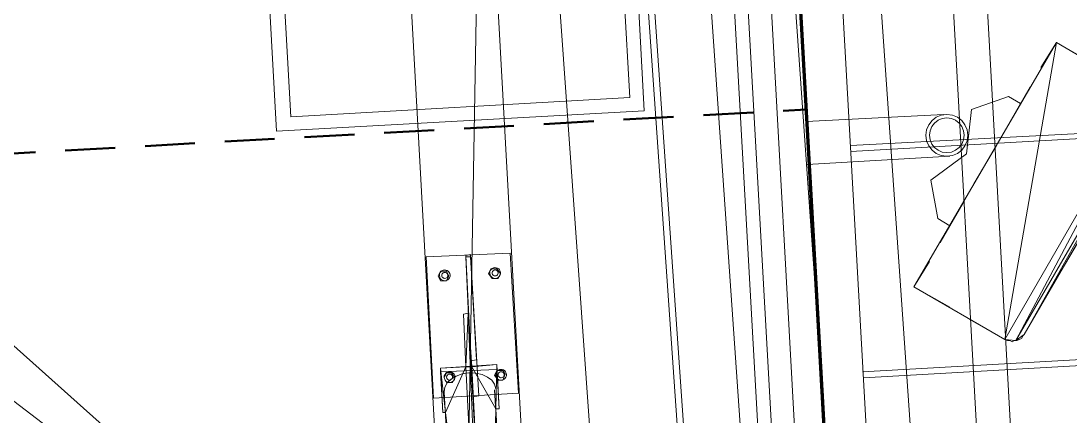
# Paper-space layout '01 Roof Support Layout' of a CAD drawing. Header units: millimetres. Extents: x 5 to 415, y 5 to 292.
# Drawn here: x 225.7 to 278.2, y 90.3 to 110.1 of the extents above; entities that cross this region are included whole.
import ezdxf

# ---------------------------------------------------------------- set-up
doc = ezdxf.new("R2010")
doc.units = ezdxf.units.MM
doc.linetypes.add('DASHED_REVIEW', pattern=[4, 2.5, -1.5])
for name, color, linetype in [('EMBEDDED_BEAMS', 7, 'Continuous'), ('EXISTING', 7, 'Continuous'), ('LOAD_BEARING_WALLS', 7, 'Continuous'), ('PROPOSED', 7, 'Continuous')]:
    doc.layers.add(name, color=color, linetype=linetype)

# ---------------------------------------------------------------- blocks, each defined once
blk = doc.blocks.new('SHEET_01')
at = {"layer": 'EMBEDDED_BEAMS', "color": 7, "linetype": 'DASHED_REVIEW', "lineweight": 50}
blk.add_line((88.1, 95.84), (264.98, 105.62), dxfattribs=at)
at = {"layer": 'EXISTING', "color": 254, "linetype": 'Continuous', "lineweight": 13}
for p, q in [((272.12, 62.3), (258.5, 257.42)), ((267.56, 66.26), (254.54, 252.92)), ((260.24, 69.98), (247.76, 248.18)), ((263.06, 70.22), (250.58, 248.36)), ((266.42, 248.18), (277.28, 52.58)), ((264.86, 246.38), (275.48, 54.2)), ((247.7, 245.06), (259.7, 73.1)), ((243.32, 242.12), (255.2, 74.72)), ((259.64, 240.56), (269.66, 59.42)), ((257.6, 238.28), (267.38, 61.4)), ((256.28, 236.78), (265.88, 62.78)), ((255.14, 235.58), (264.68, 63.86)), ((254.48, 234.8), (263.96, 64.52)), ((247.7, 65.96), (248.72, 125.66)), ((248.72, 125.66), (252.02, 66.2)), ((244.4, 125.42), (247.7, 65.96)), ((247.7, 65.96), (244.4, 125.42)), ((255.86, 123.92), (256.88, 105.56)), ((255.2, 123.2), (256.16, 106.22)), ((238.46, 104.54), (237.44, 122.9)), ((239.18, 105.26), (238.22, 122.24)), ((207.62, 109.58), (246.92, 74.48)), ((246.92, 74.48), (207.62, 109.58)), ((246.92, 74.48), (201.5, 109.22)), ((277.52, 108.98), (270.38, 96.74)), ((274.94, 94.1), (277.52, 108.98)), ((277.52, 108.98), (282.02, 106.4)), ((282.02, 106.4), (277.52, 108.98)), ((256.16, 106.22), (239.18, 105.26)), ((282.02, 106.4), (274.94, 94.1)), ((275.48, 94.04), (282.02, 106.4)), ((282.38, 105.92), (275.48, 94.04)), ((275.9, 94.34), (282.38, 105.92)), ((256.88, 105.56), (238.46, 104.54)), ((271.88, 105.38), (264.98, 105.02)), ((271.288, 105.072), (271.123, 104.86)), ((271.5, 105.237), (271.288, 105.072)), ((271.591, 105.081), (271.415, 104.945)), ((271.751, 105.342), (271.5, 105.237)), ((271.799, 105.169), (271.591, 105.081)), ((272.03, 105.38), (271.751, 105.342)), ((272.03, 105.2), (271.799, 105.169)), ((272.309, 105.342), (272.03, 105.38)), ((272.261, 105.169), (272.03, 105.2)), ((272.469, 105.081), (272.261, 105.169)), ((272.56, 105.237), (272.309, 105.342)), ((272.645, 104.945), (272.469, 105.081)), ((272.772, 105.072), (272.56, 105.237)), ((272.937, 104.86), (272.772, 105.072)), ((282.32, 105.44), (275.9, 94.34)), ((275.9, 94.34), (282.32, 105.44)), ((271.018, 104.609), (270.98, 104.33)), ((271.123, 104.86), (271.018, 104.609)), ((271.191, 104.561), (271.16, 104.33)), ((271.279, 104.769), (271.191, 104.561)), ((271.415, 104.945), (271.279, 104.769)), ((272.781, 104.769), (272.645, 104.945)), ((272.869, 104.561), (272.781, 104.769)), ((272.9, 104.33), (272.869, 104.561)), ((273.042, 104.609), (272.937, 104.86)), ((273.08, 104.33), (273.042, 104.609)), ((279.92, 104.48), (267.2, 103.82)), ((279.92, 104.24), (267.2, 103.52)), ((270.98, 104.33), (271.018, 104.051)), ((271.018, 104.051), (271.123, 103.8)), ((271.16, 104.33), (271.191, 104.099)), ((271.191, 104.099), (271.279, 103.891)), ((272.781, 103.891), (272.869, 104.099)), ((272.869, 104.099), (272.9, 104.33)), ((272.937, 103.8), (273.042, 104.051)), ((273.042, 104.051), (273.08, 104.33)), ((271.123, 103.8), (271.288, 103.588)), ((271.279, 103.891), (271.415, 103.715)), ((271.288, 103.588), (271.5, 103.423)), ((271.415, 103.715), (271.591, 103.579)), ((271.591, 103.579), (271.799, 103.491)), ((271.799, 103.491), (272.03, 103.46)), ((272.03, 103.46), (272.261, 103.491)), ((272.261, 103.491), (272.469, 103.579)), ((272.469, 103.579), (272.645, 103.715)), ((272.56, 103.423), (272.772, 103.588)), ((272.645, 103.715), (272.781, 103.891)), ((272.772, 103.588), (272.937, 103.8)), ((272.18, 103.28), (265.04, 102.86)), ((271.5, 103.423), (271.751, 103.318)), ((271.751, 103.318), (272.03, 103.28)), ((272.03, 103.28), (272.309, 103.318)), ((272.309, 103.318), (272.56, 103.423)), ((245.96, 98.24), (250.16, 98.42)), ((246.32, 91.16), (245.96, 98.24)), ((247.94, 98.3), (248.18, 98.36)), ((248.3, 91.22), (247.94, 98.3)), ((247.94, 98.24), (248.18, 98.24)), ((248.18, 93.02), (247.94, 98.24)), ((248.18, 98.36), (248.6, 91.28)), ((248.18, 98.24), (248.48, 93.08)), ((250.16, 98.42), (250.58, 91.4)), ((246.68, 97.52), (246.56, 97.28)), ((246.56, 97.28), (246.68, 97.04)), ((246.626, 97.367), (246.62, 97.295)), ((246.62, 97.295), (246.634, 97.224)), ((246.65, 97.433), (246.626, 97.367)), ((246.634, 97.224), (246.665, 97.161)), ((246.689, 97.49), (246.65, 97.433)), ((246.98, 97.52), (246.68, 97.52)), ((246.741, 97.535), (246.689, 97.49)), ((246.746, 97.353), (246.74, 97.314)), ((246.743, 97.342), (246.74, 97.302)), ((246.74, 97.314), (246.744, 97.275)), ((246.74, 97.302), (246.748, 97.262)), ((246.804, 97.566), (246.741, 97.535)), ((246.756, 97.378), (246.743, 97.342)), ((246.744, 97.275), (246.758, 97.239)), ((246.763, 97.39), (246.746, 97.353)), ((246.748, 97.262), (246.765, 97.227)), ((246.778, 97.41), (246.756, 97.378)), ((246.758, 97.239), (246.78, 97.208)), ((246.788, 97.42), (246.763, 97.39)), ((246.765, 97.227), (246.79, 97.198)), ((246.807, 97.435), (246.778, 97.41)), ((246.78, 97.208), (246.81, 97.183)), ((246.819, 97.442), (246.788, 97.42)), ((246.79, 97.198), (246.822, 97.176)), ((246.875, 97.58), (246.804, 97.566)), ((246.842, 97.452), (246.807, 97.435)), ((246.81, 97.183), (246.847, 97.166)), ((246.855, 97.456), (246.819, 97.442)), ((246.822, 97.176), (246.858, 97.163)), ((246.882, 97.46), (246.842, 97.452)), ((246.894, 97.46), (246.855, 97.456)), ((246.947, 97.574), (246.875, 97.58)), ((246.922, 97.457), (246.882, 97.46)), ((246.933, 97.454), (246.894, 97.46)), ((246.958, 97.444), (246.922, 97.457)), ((246.97, 97.437), (246.933, 97.454)), ((246.938, 97.168), (246.973, 97.185)), ((247.013, 97.55), (246.947, 97.574)), ((246.99, 97.422), (246.958, 97.444)), ((247, 97.412), (246.97, 97.437)), ((246.973, 97.185), (247.002, 97.21)), ((246.98, 97.52), (247.1, 97.28)), ((247.1, 97.28), (246.98, 97.04)), ((247.015, 97.393), (246.99, 97.422)), ((247.022, 97.381), (247, 97.412)), ((247.002, 97.21), (247.023, 97.242)), ((247.07, 97.511), (247.013, 97.55)), ((247.032, 97.358), (247.015, 97.393)), ((247.036, 97.345), (247.022, 97.381)), ((247.023, 97.242), (247.037, 97.278)), ((247.04, 97.318), (247.032, 97.358)), ((247.034, 97.267), (247.04, 97.306)), ((247.04, 97.306), (247.036, 97.345)), ((247.037, 97.278), (247.04, 97.318)), ((247.115, 97.459), (247.07, 97.511)), ((247.091, 97.13), (247.13, 97.187)), ((247.146, 97.396), (247.115, 97.459)), ((247.13, 97.187), (247.154, 97.253)), ((247.16, 97.325), (247.146, 97.396)), ((247.154, 97.253), (247.16, 97.325)), ((249.2, 97.64), (249.08, 97.4)), ((249.08, 97.4), (249.26, 97.16)), ((249.146, 97.487), (249.14, 97.415)), ((249.14, 97.415), (249.154, 97.344)), ((249.17, 97.553), (249.146, 97.487)), ((249.154, 97.344), (249.185, 97.281)), ((249.209, 97.61), (249.17, 97.553)), ((249.185, 97.281), (249.23, 97.229)), ((249.5, 97.64), (249.2, 97.64)), ((249.261, 97.655), (249.209, 97.61)), ((249.23, 97.229), (249.287, 97.19)), ((249.266, 97.473), (249.26, 97.434)), ((249.263, 97.462), (249.26, 97.422)), ((249.26, 97.434), (249.264, 97.395)), ((249.26, 97.422), (249.268, 97.382)), ((249.324, 97.686), (249.261, 97.655)), ((249.276, 97.498), (249.263, 97.462)), ((249.264, 97.395), (249.278, 97.359)), ((249.283, 97.51), (249.266, 97.473)), ((249.268, 97.382), (249.285, 97.347)), ((249.298, 97.53), (249.276, 97.498)), ((249.278, 97.359), (249.3, 97.328)), ((249.308, 97.54), (249.283, 97.51)), ((249.285, 97.347), (249.31, 97.318)), ((249.287, 97.19), (249.353, 97.166)), ((249.327, 97.555), (249.298, 97.53)), ((249.3, 97.328), (249.33, 97.303)), ((249.339, 97.562), (249.308, 97.54)), ((249.31, 97.318), (249.342, 97.296)), ((249.395, 97.7), (249.324, 97.686)), ((249.362, 97.572), (249.327, 97.555)), ((249.33, 97.303), (249.367, 97.286)), ((249.375, 97.576), (249.339, 97.562)), ((249.342, 97.296), (249.378, 97.283)), ((249.402, 97.58), (249.362, 97.572)), ((249.414, 97.58), (249.375, 97.576)), ((249.378, 97.283), (249.418, 97.28)), ((249.467, 97.694), (249.395, 97.7)), ((249.442, 97.577), (249.402, 97.58)), ((249.453, 97.574), (249.414, 97.58)), ((249.418, 97.28), (249.458, 97.288)), ((249.478, 97.564), (249.442, 97.577)), ((249.49, 97.557), (249.453, 97.574)), ((249.458, 97.288), (249.493, 97.305)), ((249.533, 97.67), (249.467, 97.694)), ((249.51, 97.542), (249.478, 97.564)), ((249.52, 97.532), (249.49, 97.557)), ((249.493, 97.305), (249.522, 97.33)), ((249.496, 97.174), (249.559, 97.205)), ((249.5, 97.64), (249.68, 97.4)), ((249.535, 97.513), (249.51, 97.542)), ((249.542, 97.501), (249.52, 97.532)), ((249.522, 97.33), (249.544, 97.362)), ((249.59, 97.631), (249.533, 97.67)), ((249.552, 97.478), (249.535, 97.513)), ((249.556, 97.465), (249.542, 97.501)), ((249.544, 97.362), (249.557, 97.398)), ((249.56, 97.438), (249.552, 97.478)), ((249.554, 97.387), (249.56, 97.426)), ((249.56, 97.426), (249.556, 97.465)), ((249.557, 97.398), (249.56, 97.438)), ((249.559, 97.205), (249.611, 97.25)), ((249.68, 97.4), (249.56, 97.16)), ((249.635, 97.579), (249.59, 97.631)), ((249.611, 97.25), (249.65, 97.307)), ((249.666, 97.516), (249.635, 97.579)), ((249.65, 97.307), (249.674, 97.373)), ((249.68, 97.445), (249.666, 97.516)), ((249.674, 97.373), (249.68, 97.445)), ((246.665, 97.161), (246.71, 97.109)), ((246.98, 97.04), (246.68, 97.04)), ((246.71, 97.109), (246.767, 97.07)), ((246.767, 97.07), (246.833, 97.046)), ((246.833, 97.046), (246.905, 97.04)), ((246.858, 97.163), (246.898, 97.16)), ((246.898, 97.16), (246.938, 97.168)), ((246.905, 97.04), (246.976, 97.054)), ((246.976, 97.054), (247.039, 97.085)), ((247.039, 97.085), (247.091, 97.13)), ((249.56, 97.16), (249.26, 97.16)), ((249.353, 97.166), (249.425, 97.16)), ((249.425, 97.16), (249.496, 97.174)), ((270.38, 96.74), (274.94, 94.1)), ((247.82, 95.36), (248.06, 95.42)), ((247.94, 92.72), (247.82, 95.36)), ((248.06, 95.42), (247.94, 92.72)), ((249.2, 74.96), (248.06, 95.42)), ((248.9, 74.96), (248.06, 95.42)), ((248.06, 95.42), (249.2, 74.96)), ((248.06, 95.42), (248.24, 92.72)), ((274.94, 94.1), (275.48, 94.04)), ((275.48, 94.04), (275.9, 94.34)), ((248.48, 93.08), (248.18, 93.02)), ((280.58, 93.2), (267.8, 92.48)), ((249.5, 92.84), (246.68, 92.66)), ((247.94, 92.72), (246.68, 92.66)), ((246.68, 92.66), (247.94, 92.72)), ((246.8, 90.44), (246.68, 92.66)), ((246.68, 92.66), (246.92, 90.44)), ((246.68, 92.66), (246.68, 92.48)), ((246.68, 92.48), (249.5, 92.6)), ((246.8, 90.44), (246.68, 92.48)), ((246.92, 90.44), (247.94, 92.72)), ((247.044, 92.466), (246.981, 92.435)), ((247.115, 92.48), (247.044, 92.466)), ((247.187, 92.474), (247.115, 92.48)), ((247.253, 92.45), (247.187, 92.474)), ((247.31, 92.411), (247.253, 92.45)), ((247.94, 92.72), (248.9, 74.96)), ((248.24, 92.72), (247.94, 92.72)), ((249.5, 92.84), (248.24, 92.72)), ((248.24, 92.72), (249.5, 92.84)), ((248.24, 92.72), (249.44, 90.62)), ((249.2, 74.96), (248.24, 92.72)), ((249.5, 92.54), (249.38, 92.3)), ((249.44, 90.62), (249.5, 92.84)), ((249.47, 92.453), (249.446, 92.387)), ((249.509, 92.51), (249.47, 92.453)), ((249.5, 92.84), (249.62, 90.62)), ((249.5, 92.6), (249.5, 92.84)), ((249.5, 92.6), (249.62, 90.62)), ((249.8, 92.54), (249.5, 92.54)), ((249.561, 92.555), (249.509, 92.51)), ((249.624, 92.586), (249.561, 92.555)), ((249.627, 92.455), (249.598, 92.43)), ((249.639, 92.462), (249.608, 92.44)), ((249.695, 92.6), (249.624, 92.586)), ((249.662, 92.472), (249.627, 92.455)), ((249.675, 92.476), (249.639, 92.462)), ((249.702, 92.48), (249.662, 92.472)), ((249.714, 92.48), (249.675, 92.476)), ((249.767, 92.594), (249.695, 92.6)), ((249.742, 92.477), (249.702, 92.48)), ((249.753, 92.474), (249.714, 92.48)), ((249.778, 92.464), (249.742, 92.477)), ((249.79, 92.457), (249.753, 92.474)), ((249.833, 92.57), (249.767, 92.594)), ((249.81, 92.442), (249.778, 92.464)), ((249.82, 92.432), (249.79, 92.457)), ((249.8, 92.54), (249.92, 92.36)), ((249.89, 92.531), (249.833, 92.57)), ((249.935, 92.479), (249.89, 92.531)), ((249.966, 92.416), (249.935, 92.479)), ((280.58, 92.9), (267.86, 92.18)), ((246.98, 92.42), (246.86, 92.18)), ((246.866, 92.267), (246.86, 92.195)), ((246.86, 92.195), (246.874, 92.124)), ((246.86, 92.18), (246.98, 91.94)), ((246.89, 92.333), (246.866, 92.267)), ((246.874, 92.124), (246.905, 92.061)), ((246.929, 92.39), (246.89, 92.333)), ((247.014, 91.927), (246.895, 91.712)), ((246.905, 92.061), (246.95, 92.009)), ((246.981, 92.435), (246.929, 92.39)), ((246.95, 92.009), (247.007, 91.97)), ((247.22, 92.42), (246.98, 92.42)), ((246.986, 92.253), (246.98, 92.214)), ((246.983, 92.242), (246.98, 92.202)), ((246.98, 92.214), (246.984, 92.175)), ((246.98, 92.202), (246.988, 92.162)), ((247.28, 91.94), (246.98, 91.94)), ((246.996, 92.278), (246.983, 92.242)), ((246.984, 92.175), (246.998, 92.139)), ((247.003, 92.29), (246.986, 92.253)), ((246.988, 92.162), (247.005, 92.127)), ((247.018, 92.31), (246.996, 92.278)), ((246.998, 92.139), (247.02, 92.108)), ((247.028, 92.32), (247.003, 92.29)), ((247.005, 92.127), (247.03, 92.098)), ((247.007, 91.97), (247.073, 91.946)), ((247.205, 92.114), (247.014, 91.927)), ((247.047, 92.335), (247.018, 92.31)), ((247.02, 92.108), (247.05, 92.083)), ((247.059, 92.342), (247.028, 92.32)), ((247.03, 92.098), (247.062, 92.076)), ((247.082, 92.352), (247.047, 92.335)), ((247.05, 92.083), (247.087, 92.066)), ((247.095, 92.356), (247.059, 92.342)), ((247.062, 92.076), (247.098, 92.063)), ((247.073, 91.946), (247.145, 91.94)), ((247.122, 92.36), (247.082, 92.352)), ((247.134, 92.36), (247.095, 92.356)), ((247.098, 92.063), (247.138, 92.06)), ((247.162, 92.357), (247.122, 92.36)), ((247.173, 92.354), (247.134, 92.36)), ((247.138, 92.06), (247.178, 92.068)), ((247.145, 91.94), (247.216, 91.954)), ((247.198, 92.344), (247.162, 92.357)), ((247.21, 92.337), (247.173, 92.354)), ((247.178, 92.068), (247.213, 92.085)), ((247.23, 92.322), (247.198, 92.344)), ((247.458, 92.264), (247.205, 92.114)), ((247.24, 92.312), (247.21, 92.337)), ((247.213, 92.085), (247.242, 92.11)), ((247.216, 91.954), (247.279, 91.985)), ((247.22, 92.42), (247.4, 92.18)), ((247.255, 92.293), (247.23, 92.322)), ((247.262, 92.281), (247.24, 92.312)), ((247.242, 92.11), (247.263, 92.142)), ((247.272, 92.258), (247.255, 92.293)), ((247.276, 92.245), (247.262, 92.281)), ((247.263, 92.142), (247.277, 92.178)), ((247.28, 92.218), (247.272, 92.258)), ((247.274, 92.167), (247.28, 92.206)), ((247.28, 92.206), (247.276, 92.245)), ((247.277, 92.178), (247.28, 92.218)), ((247.279, 91.985), (247.331, 92.03)), ((247.4, 92.18), (247.28, 91.94)), ((247.355, 92.359), (247.31, 92.411)), ((247.331, 92.03), (247.37, 92.087)), ((247.386, 92.296), (247.355, 92.359)), ((247.37, 92.087), (247.394, 92.153)), ((247.4, 92.225), (247.386, 92.296)), ((247.394, 92.153), (247.4, 92.225)), ((247.761, 92.369), (247.458, 92.264)), ((248.102, 92.419), (247.761, 92.369)), ((248.446, 92.407), (248.102, 92.419)), ((248.758, 92.336), (248.446, 92.407)), ((249.027, 92.215), (248.758, 92.336)), ((249.238, 92.05), (249.027, 92.215)), ((249.379, 91.85), (249.238, 92.05)), ((249.38, 92.3), (249.56, 92.06)), ((249.446, 92.387), (249.44, 92.315)), ((249.44, 92.315), (249.454, 92.244)), ((249.454, 92.244), (249.485, 92.181)), ((249.485, 92.181), (249.53, 92.129)), ((249.53, 92.129), (249.587, 92.09)), ((249.566, 92.373), (249.56, 92.334)), ((249.563, 92.362), (249.56, 92.322)), ((249.56, 92.334), (249.564, 92.295)), ((249.56, 92.322), (249.568, 92.282)), ((249.8, 92.06), (249.56, 92.06)), ((249.576, 92.398), (249.563, 92.362)), ((249.564, 92.295), (249.578, 92.259)), ((249.583, 92.41), (249.566, 92.373)), ((249.568, 92.282), (249.585, 92.247)), ((249.598, 92.43), (249.576, 92.398)), ((249.578, 92.259), (249.6, 92.228)), ((249.608, 92.44), (249.583, 92.41)), ((249.585, 92.247), (249.61, 92.218)), ((249.587, 92.09), (249.653, 92.066)), ((249.6, 92.228), (249.63, 92.203)), ((249.61, 92.218), (249.642, 92.196)), ((249.63, 92.203), (249.667, 92.186)), ((249.642, 92.196), (249.678, 92.183)), ((249.653, 92.066), (249.725, 92.06)), ((249.678, 92.183), (249.718, 92.18)), ((249.718, 92.18), (249.758, 92.188)), ((249.725, 92.06), (249.796, 92.074)), ((249.758, 92.188), (249.793, 92.205)), ((249.793, 92.205), (249.822, 92.23)), ((249.796, 92.074), (249.859, 92.105)), ((249.92, 92.36), (249.8, 92.06)), ((249.835, 92.413), (249.81, 92.442)), ((249.842, 92.401), (249.82, 92.432)), ((249.822, 92.23), (249.844, 92.262)), ((249.852, 92.378), (249.835, 92.413)), ((249.856, 92.365), (249.842, 92.401)), ((249.844, 92.262), (249.857, 92.298)), ((249.86, 92.338), (249.852, 92.378)), ((249.854, 92.287), (249.86, 92.326)), ((249.86, 92.326), (249.856, 92.365)), ((249.857, 92.298), (249.86, 92.338)), ((249.859, 92.105), (249.911, 92.15)), ((249.911, 92.15), (249.95, 92.207)), ((249.95, 92.207), (249.974, 92.273)), ((249.98, 92.345), (249.966, 92.416)), ((249.974, 92.273), (249.98, 92.345)), ((250.58, 91.4), (246.32, 91.16)), ((247.7, 77.06), (246.86, 91.46)), ((246.895, 91.712), (246.862, 91.479)), ((249.438, 91.621), (249.379, 91.85)), ((250.22, 77.24), (249.38, 91.58)), ((248.6, 91.28), (248.3, 91.22)), ((246.92, 90.44), (246.8, 90.44)), ((248.9, 74.96), (246.92, 90.44)), ((246.92, 90.44), (247.7, 77.06)), ((247.7, 77.06), (246.92, 90.44)), ((249.44, 90.62), (249.2, 74.96)), ((249.62, 90.62), (249.44, 90.62)), ((250.22, 77.24), (249.44, 90.62)), ((249.44, 90.62), (250.22, 77.24))]:
    blk.add_line(p, q, dxfattribs=at)
at = {"layer": 'LOAD_BEARING_WALLS', "color": 7, "linetype": 'Continuous', "lineweight": 70}
blk.add_line((257.6, 238.28), (267.44, 61.4), dxfattribs=at)
at = {"layer": 'PROPOSED', "color": 250, "linetype": 'Continuous', "lineweight": 13}
for p, q in [((277.52, 108.98), (276.74, 107.72)), ((279.26, 107.96), (277.52, 108.98)), ((276.2, 106.76), (275.06, 104.78)), ((275.12, 106.28), (273.26, 105.62)), ((275.72, 105.92), (275.12, 106.28)), ((273.26, 105.62), (273.02, 103.4)), ((275.06, 104.78), (275.72, 105.92)), ((274.52, 103.82), (273.38, 101.9)), ((273.38, 101.9), (274.52, 103.82)), ((273.02, 103.4), (271.22, 102.08)), ((271.22, 102.08), (271.58, 100.16)), ((272.84, 100.94), (271.7, 98.96)), ((272.18, 99.8), (272.84, 100.94)), ((271.58, 100.16), (272.18, 99.8)), ((277.7, 97.46), (278.84, 99.38)), ((271.16, 98), (270.38, 96.74)), ((270.38, 96.74), (272.18, 95.72)), ((275.9, 94.34), (277.16, 96.5)), ((273.14, 95.12), (274.94, 94.1)), ((274.94, 94.1), (275.06, 94.04)), ((275.06, 94.04), (275.18, 94.04)), ((275.18, 94.04), (275.3, 93.98)), ((275.3, 93.98), (275.42, 94.04)), ((275.42, 94.04), (275.54, 94.04)), ((275.54, 94.04), (275.66, 94.1)), ((275.66, 94.1), (275.78, 94.16)), ((275.78, 94.16), (275.84, 94.28)), ((275.84, 94.28), (275.9, 94.34))]:
    blk.add_line(p, q, dxfattribs=at)

psp = doc.layouts.new('01 Roof Support Layout')

# ---------------------------------------------------------------- block references
psp.add_blockref('SHEET_01', (0, 0))

doc.saveas('drawing.dxf')
